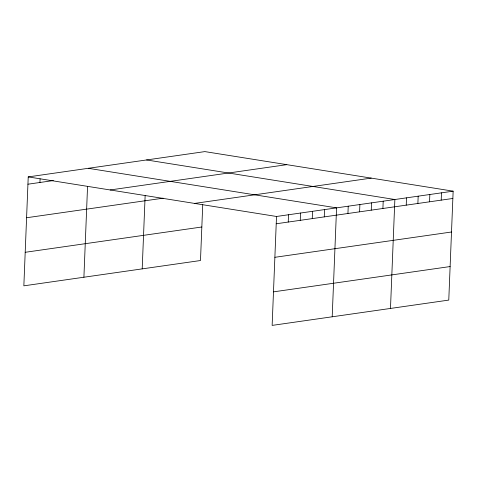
<?xml version="1.0" encoding="UTF-8"?>
<svg xmlns="http://www.w3.org/2000/svg" width="477" height="477" viewBox="0 0 477 477"><rect width="100%" height="100%" fill="white"/><g stroke="black" fill="none" stroke-linecap="round" stroke-linejoin="round"><path stroke-width="0.72" d="M453.15 191.164L276.511 216.475L272.14 325.397L448.774 300.093L453.15 191.164L204.86 151.603L28.226 176.907L23.85 285.836L200.489 260.525L202.731 204.675M39.943 182.488L40.092 178.839M83.904 277.232L87.547 186.537M142.194 268.879L145.139 195.683M288.233 222.049L288.525 214.751M300.242 220.326L300.534 213.028M312.256 218.609L312.548 211.311M324.265 216.886L324.557 209.588M332.195 316.794L336.571 207.871L88.281 168.303M347.936 213.493L348.228 206.195M359.592 211.824L359.885 204.526M371.249 210.154L371.541 202.856M382.906 208.485L383.204 201.187M390.484 308.44L394.861 199.517L146.57 159.956M406.225 205.146L406.517 197.848M417.882 203.476L418.174 196.178M429.538 201.801L429.837 194.503M441.201 200.131L441.493 192.833M27.934 184.205L53.37 180.562M110.157 189.965L286.796 164.66M26.587 217.745L163.146 198.182M194.58 203.417L371.213 178.112M25.198 252.297L201.837 226.992M276.219 223.773L452.858 198.462M274.871 257.306L451.51 232.001M273.488 291.858L450.121 266.554M28.226 176.907L276.511 216.475"/></g></svg>
